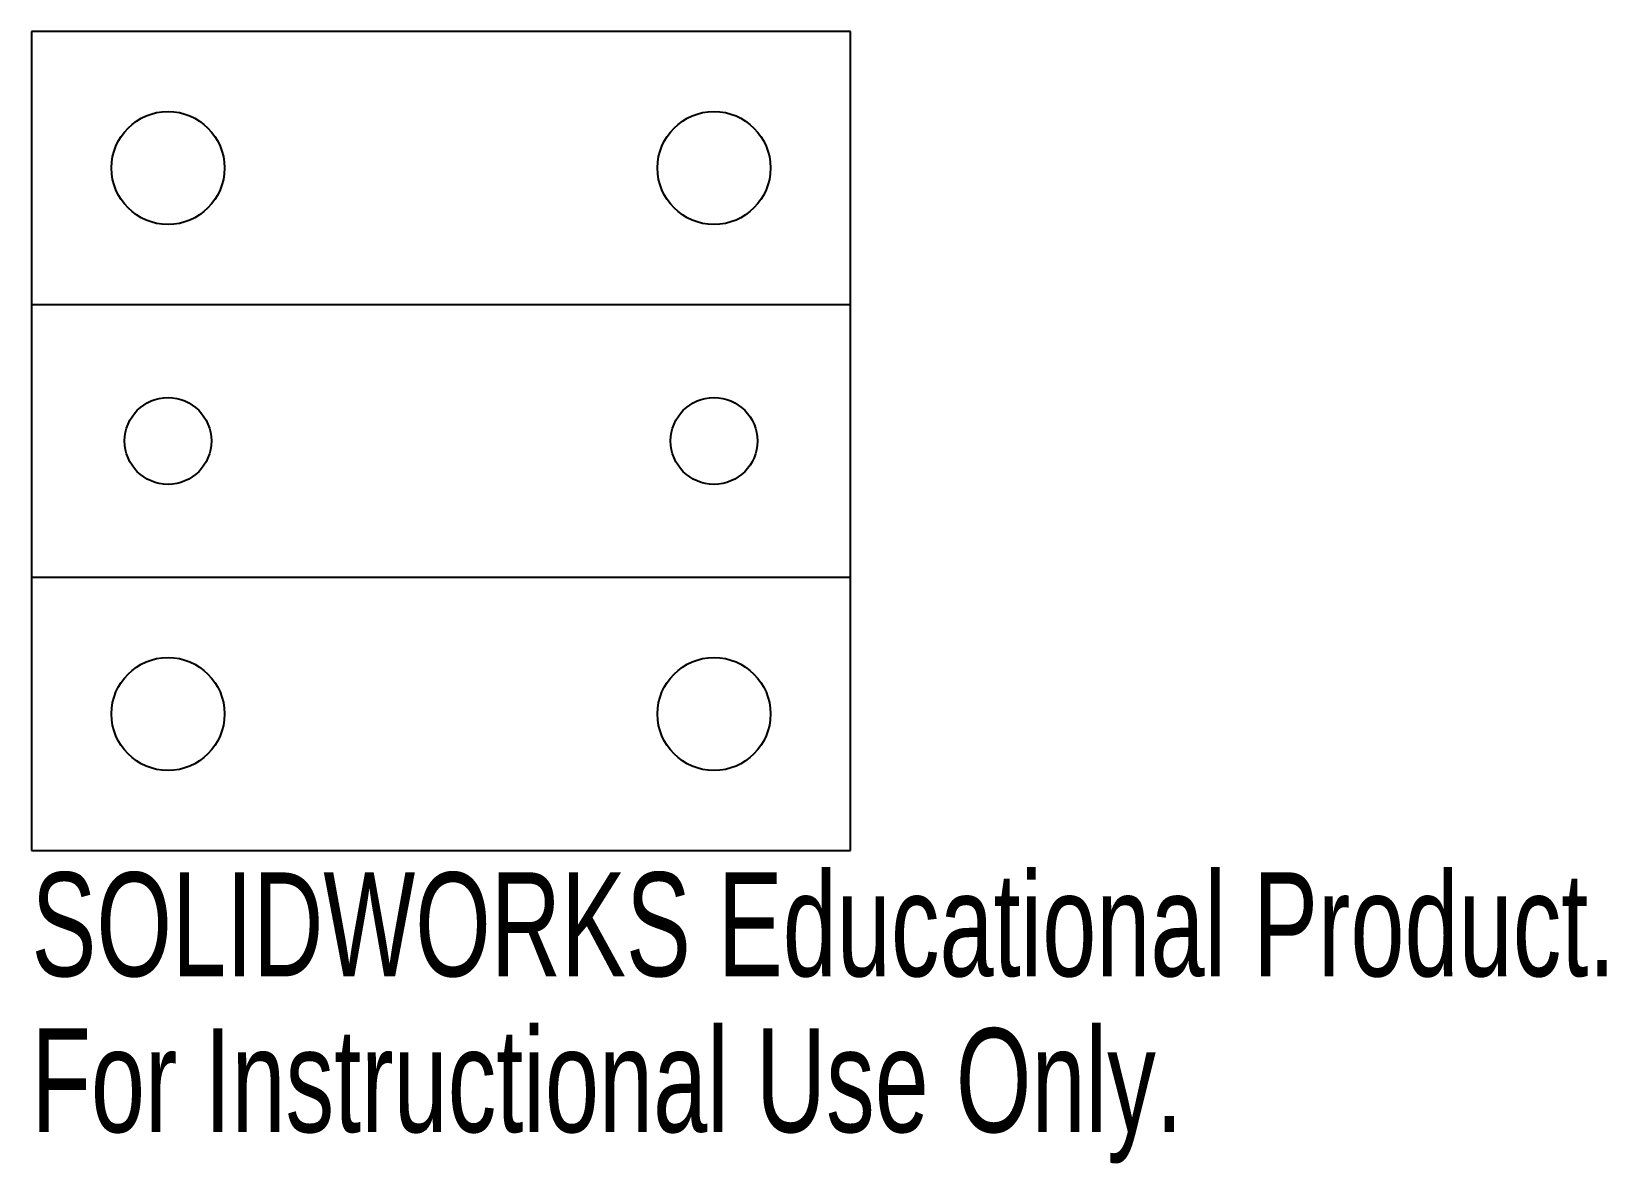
# Model space of a CAD drawing. Header units: inches. Extents: x -0.75 to 2.13, y -1.32 to 0.75.
import ezdxf

# ---------------------------------------------------------------- set-up
doc = ezdxf.new("R2010")
doc.units = ezdxf.units.IN
doc.header["$MEASUREMENT"] = 0
doc.styles.add('SLDTEXTSTYLE0', font='TXT', dxfattribs={"width": 0.7})

msp = doc.modelspace()

# ---------------------------------------------------------------- linework, layer by layer
at = {"color": 7, "linetype": 'Continuous', "lineweight": 25}
for p, q in [((-0.75, 0.75), (-0.75, -0.75)), ((0.75, 0.75), (-0.75, 0.75)), ((0.75, -0.75), (0.75, 0.75)), ((-0.75, 0.25), (0.75, 0.25)), ((0.75, -0.25), (-0.75, -0.25)), ((-0.75, -0.75), (0.75, -0.75))]:
    msp.add_line(p, q, dxfattribs=at)
for centre, radius in [((-0.5, 0.5), 0.1035), ((0.5, 0.5), 0.1035), ((-0.5, 0), 0.0795), ((0.5, 0), 0.0795), ((-0.5, -0.5), 0.1035), ((0.5, -0.5), 0.1035)]:
    msp.add_circle(centre, radius, dxfattribs=at)

# ---------------------------------------------------------------- texts
at = {"color": 7, "linetype": 'Continuous', "char_height": 0.1903, "attachment_point": 1, "style": 'SLDTEXTSTYLE0'}
for s, insert in [('SOLIDWORKS Educational Product.', (-0.75, -0.7901)), ('For Instructional Use Only.', (-0.75, -1.0756))]:
    msp.add_mtext(s, dxfattribs=dict(at, insert=insert))

doc.saveas('drawing.dxf')
